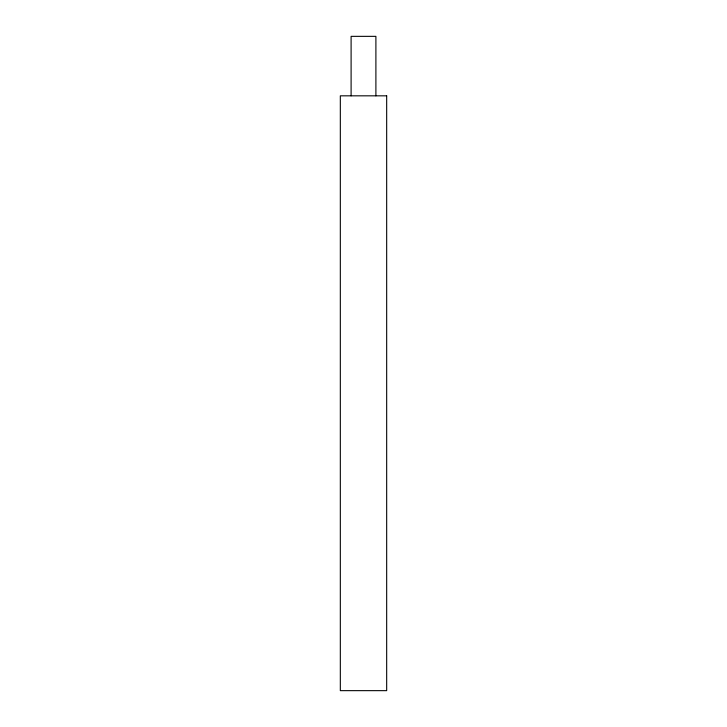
<?xml version="1.0" encoding="UTF-8"?>
<svg xmlns="http://www.w3.org/2000/svg" width="727" height="727" viewBox="0 0 727 727"><rect width="100%" height="100%" fill="white"/><g stroke="black" fill="none" stroke-linecap="round" stroke-linejoin="round"><path stroke-width="1.09" d="M375.895 95.828L375.895 36.35L351.105 36.35L351.105 95.828M386.673 95.828L340.327 95.828L340.327 690.65L386.673 690.65L386.673 95.828"/></g></svg>
